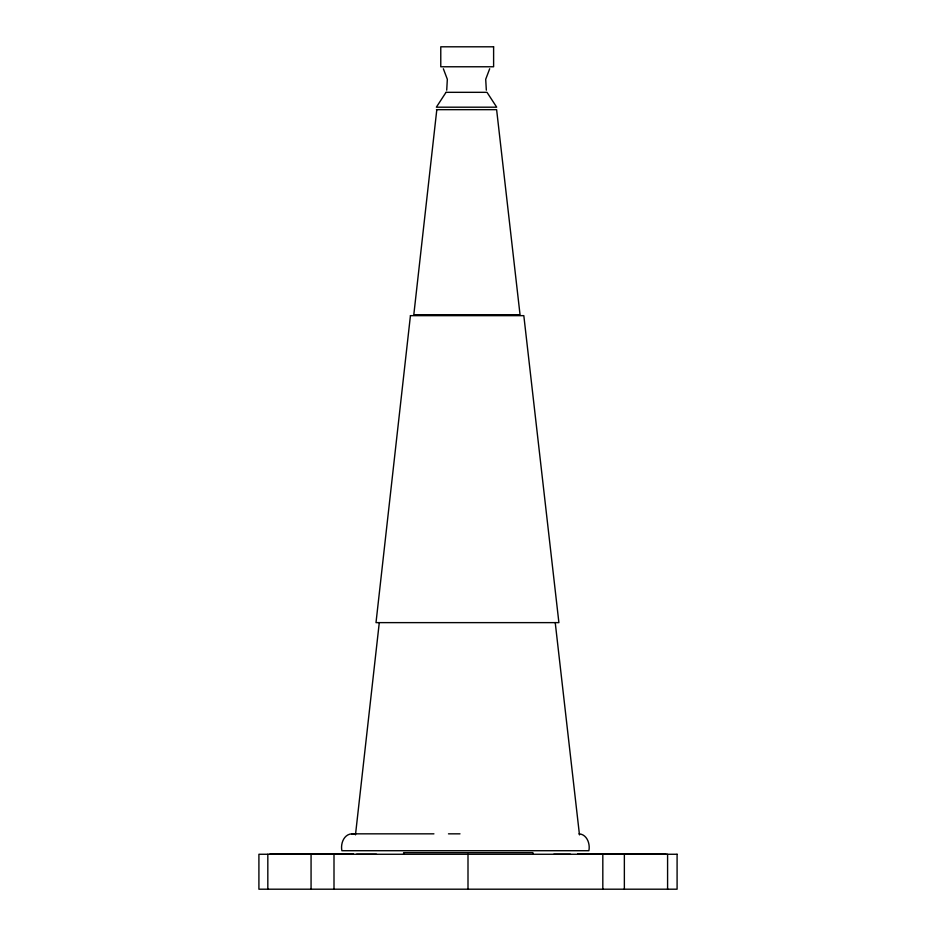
<?xml version="1.0" encoding="UTF-8"?>
<svg xmlns="http://www.w3.org/2000/svg" width="936" height="936" viewBox="0 0 936 936"><rect width="100%" height="100%" fill="white"/><g stroke="black" fill="none" stroke-linecap="round" stroke-linejoin="round"><path stroke-width="1.4" d="M355.481 834.853L379.279 622.674M436.808 109.664L413.806 314.718L520.042 314.718L496.618 109.664L436.433 109.664M446.718 90.184L447.338 79.291L443.348 68.761M489.692 68.761L485.702 79.291L486.334 90.184M433.93 833.836L351.69 833.836C343.746 834.385 340.411 843.874 341.897 850.719L588.861 850.719C590.347 843.874 587.001 834.385 579.068 833.836M448.473 833.836L459.997 833.836M270.001 853.878L353.281 853.878M577.734 853.878L665.999 853.878M351.69 833.836L354.311 834.292M555.223 622.557L579.478 834.877M667.59 854.264L667.59 889.2M624.359 854.264L624.359 889.2M602.819 854.264L602.819 889.2M570.422 854.264L553.796 854.264M532.9 854.264L532.9 852.649L403.638 852.649L403.638 854.264M468 854.264L468 889.2M376.447 854.264L356.604 854.264M334 854.264L334 889.2M311.068 854.264L311.068 889.2M267.825 854.264L267.825 889.2M410.436 315.654L376.003 622.627L558.897 622.627L523.821 315.654L410.436 315.654M446.039 92.325L436.351 107.195L496.7 107.195L487.012 92.325L446.039 92.325M493.611 46.8L440.774 46.8L440.774 66.772L493.611 66.772L493.611 46.8M677.091 854.264L258.909 854.264L258.909 889.2L677.091 889.2L677.091 854.264"/></g></svg>
